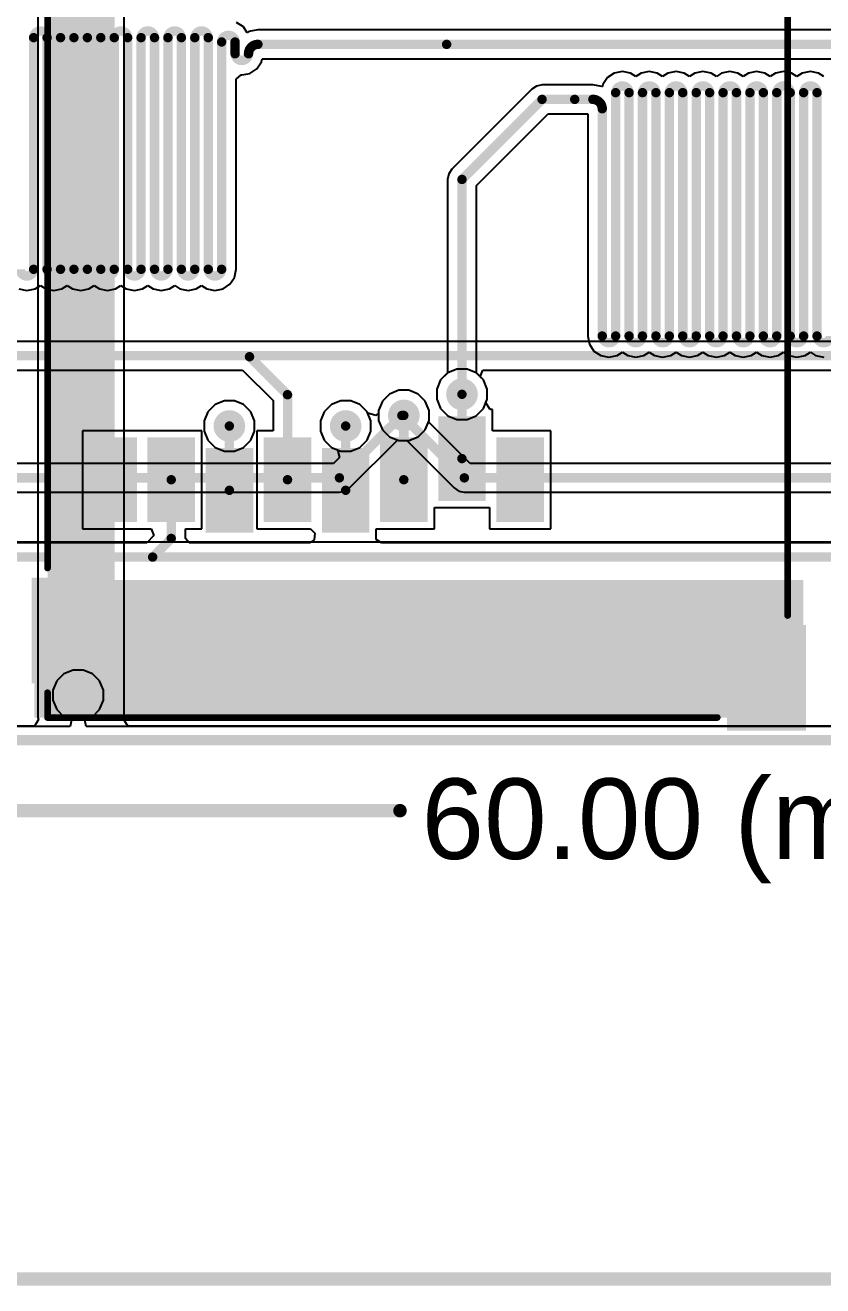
# Model space of a CAD drawing. Header units: inches. Extents: x -3 to 128, y -12 to 41.
# Drawn here: x 15.24 to 30.33, y -10.33 to 13.53 of the extents above; entities that cross this region are included whole.
import ezdxf

# ---------------------------------------------------------------- set-up
doc = ezdxf.new("R2010")
doc.units = ezdxf.units.IN
for name, color, linetype in [('Board Cutout', 216, 'Continuous'), ('Bottom Layer', 5, 'Continuous'), ('Dimension', 6, 'Continuous'), ('Layer 1', 16, 'Continuous'), ('Layer 2', 76, 'Continuous'), ('Top Layer', 1, 'Continuous'), ('Top Overlay', 2, 'Continuous'), ('Top Paste', 8, 'Continuous'), ('Top Solder', 216, 'Continuous'), ('Via Holes', 16, 'Continuous')]:
    doc.layers.add(name, color=color, linetype=linetype)
doc.styles.add('Arial', font='', dxfattribs={"height": 0.2})
doc.styles.get('Arial').set_extended_font_data('Arial')

msp = doc.modelspace()

# ---------------------------------------------------------------- hatches: boundary and pattern name
at = {"layer": 'Bottom Layer'}
h = msp.add_hatch(color=5, dxfattribs=at)
edge = h.paths.add_edge_path()
edge.add_arc((23.504, 6.546), 0.3, 0, 360)
h = msp.add_hatch(color=5, dxfattribs=at)
edge = h.paths.add_edge_path()
edge.add_arc((22.404, 6.146), 0.3, 0, 360)
h = msp.add_hatch(color=5, dxfattribs=at)
edge = h.paths.add_edge_path()
edge.add_arc((19.104, 5.946), 0.3, 0, 360)
h = msp.add_hatch(color=5, dxfattribs=at)
edge = h.paths.add_edge_path()
edge.add_arc((21.304, 5.946), 0.3, 0, 360)
h = msp.add_hatch(color=5, dxfattribs=at)
edge = h.paths.add_edge_path()
edge.add_arc((16.244, 0.85), 0.3, 0, 360)
at = {"layer": 'Layer 1'}
h = msp.add_hatch(color=16, dxfattribs=at)
edge = h.paths.add_edge_path()
edge.add_arc((23.504, 6.546), 0.3, 0, 360)
h = msp.add_hatch(color=16, dxfattribs=at)
edge = h.paths.add_edge_path()
edge.add_arc((22.404, 6.146), 0.3, 0, 360)
h = msp.add_hatch(color=16, dxfattribs=at)
edge = h.paths.add_edge_path()
edge.add_arc((19.104, 5.946), 0.3, 0, 360)
h = msp.add_hatch(color=16, dxfattribs=at)
edge = h.paths.add_edge_path()
edge.add_arc((21.304, 5.946), 0.3, 0, 360)
h = msp.add_hatch(color=16, dxfattribs=at)
edge = h.paths.add_edge_path()
edge.add_arc((16.244, 0.85), 0.3, 0, 360)
at = {"layer": 'Layer 2'}
msp.add_hatch(color=76, dxfattribs=at).paths.add_polyline_path([(15.664, 0.429), (16.934, 0.429), (16.934, 15.63), (15.664, 15.63)])
h = msp.add_hatch(color=76, dxfattribs=at)
edge = h.paths.add_edge_path()
edge.add_arc((23.504, 6.546), 0.3, 0, 360)
h = msp.add_hatch(color=76, dxfattribs=at)
edge = h.paths.add_edge_path()
edge.add_arc((22.404, 6.146), 0.3, 0, 360)
h = msp.add_hatch(color=76, dxfattribs=at)
edge = h.paths.add_edge_path()
edge.add_arc((19.104, 5.946), 0.3, 0, 360)
h = msp.add_hatch(color=76, dxfattribs=at)
edge = h.paths.add_edge_path()
edge.add_arc((21.304, 5.946), 0.3, 0, 360)
h = msp.add_hatch(color=76, dxfattribs=at)
edge = h.paths.add_edge_path()
edge.add_arc((16.244, 0.85), 0.3, 0, 360)
at = {"layer": 'Top Layer'}
h = msp.add_hatch(color=1, dxfattribs=at)
edge = h.paths.add_edge_path()
edge.add_arc((23.504, 6.546), 0.3, 0, 360)
h = msp.add_hatch(color=1, dxfattribs=at)
edge = h.paths.add_edge_path()
edge.add_arc((22.404, 6.146), 0.3, 0, 360)
h = msp.add_hatch(color=1, dxfattribs=at)
edge = h.paths.add_edge_path()
edge.add_arc((19.104, 5.946), 0.3, 0, 360)
h = msp.add_hatch(color=1, dxfattribs=at)
edge = h.paths.add_edge_path()
edge.add_arc((21.304, 5.946), 0.3, 0, 360)
for points in [[(23.104, 6.079), (23.904, 6.079), (23.904, 4.579), (23.104, 4.579)], [(16.504, 5.679), (17.304, 5.679), (17.304, 4.179), (16.504, 4.179)], [(17.604, 5.679), (18.404, 5.679), (18.404, 4.179), (17.604, 4.179)], [(19.804, 5.679), (20.604, 5.679), (20.604, 4.179), (19.804, 4.179)], [(22.004, 5.679), (22.804, 5.679), (22.804, 4.179), (22.004, 4.179)], [(24.204, 5.679), (25.004, 5.679), (25.004, 4.179), (24.204, 4.179)], [(18.704, 5.479), (19.504, 5.479), (19.504, 3.979), (18.704, 3.979)], [(20.904, 5.479), (21.704, 5.479), (21.704, 3.979), (20.904, 3.979)], [(15.414, 0.429), (29.964, 0.429), (29.964, 3.029), (15.414, 3.029)], [(15.414, 3.029), (16.814, 3.029), (16.814, 1.129), (15.414, 1.129)], [(28.564, 2.129), (29.964, 2.129), (29.964, 0.229), (28.564, 0.229)]]:
    msp.add_hatch(color=1, dxfattribs=at).paths.add_polyline_path(points)
h = msp.add_hatch(color=1, dxfattribs=at)
edge = h.paths.add_edge_path()
edge.add_arc((16.244, 0.85), 0.3, 0, 360)
at = {"layer": 'Top Paste'}
for points in [[(23.104, 6.079), (23.904, 6.079), (23.904, 4.579), (23.104, 4.579)], [(16.504, 5.679), (17.304, 5.679), (17.304, 4.179), (16.504, 4.179)], [(17.604, 5.679), (18.404, 5.679), (18.404, 4.179), (17.604, 4.179)], [(19.804, 5.679), (20.604, 5.679), (20.604, 4.179), (19.804, 4.179)], [(22.004, 5.679), (22.804, 5.679), (22.804, 4.179), (22.004, 4.179)], [(24.204, 5.679), (25.004, 5.679), (25.004, 4.179), (24.204, 4.179)], [(18.704, 5.479), (19.504, 5.479), (19.504, 3.979), (18.704, 3.979)], [(20.904, 5.479), (21.704, 5.479), (21.704, 3.979), (20.904, 3.979)], [(15.414, 3.029), (16.814, 3.029), (16.814, 1.129), (15.414, 1.129)], [(28.564, 2.129), (29.964, 2.129), (29.964, 0.229), (28.564, 0.229)]]:
    msp.add_hatch(color=8, dxfattribs=at).paths.add_polyline_path(points)
at = {"layer": 'Top Solder'}
for points in [[(23.054, 6.129), (23.954, 6.129), (23.954, 4.529), (23.054, 4.529)], [(16.454, 5.729), (17.354, 5.729), (17.354, 4.129), (16.454, 4.129)], [(17.554, 5.729), (18.454, 5.729), (18.454, 4.129), (17.554, 4.129)], [(19.754, 5.729), (20.654, 5.729), (20.654, 4.129), (19.754, 4.129)], [(21.954, 5.729), (22.854, 5.729), (22.854, 4.129), (21.954, 4.129)], [(24.154, 5.729), (25.054, 5.729), (25.054, 4.129), (24.154, 4.129)], [(18.654, 5.529), (19.554, 5.529), (19.554, 3.929), (18.654, 3.929)], [(20.854, 5.529), (21.754, 5.529), (21.754, 3.929), (20.854, 3.929)], [(15.364, 3.079), (16.864, 3.079), (16.864, 1.079), (15.364, 1.079)], [(28.514, 2.179), (30.014, 2.179), (30.014, 0.179), (28.514, 0.179)]]:
    msp.add_hatch(color=216, dxfattribs=at).paths.add_polyline_path(points)
at = {"layer": 'Via Holes'}
h = msp.add_hatch(color=7, dxfattribs=at)
edge = h.paths.add_edge_path()
edge.add_arc((23.504, 6.546), 0.15, 0, 360)
h = msp.add_hatch(color=7, dxfattribs=at)
edge = h.paths.add_edge_path()
edge.add_arc((22.404, 6.146), 0.15, 0, 360)
h = msp.add_hatch(color=7, dxfattribs=at)
edge = h.paths.add_edge_path()
edge.add_arc((19.104, 5.946), 0.15, 0, 360)
h = msp.add_hatch(color=7, dxfattribs=at)
edge = h.paths.add_edge_path()
edge.add_arc((21.304, 5.946), 0.15, 0, 360)
h = msp.add_hatch(color=7, dxfattribs=at)
edge = h.paths.add_edge_path()
edge.add_arc((16.244, 0.85), 0.15, 0, 360)

# ---------------------------------------------------------------- linework, layer by layer
at = {"layer": 'Board Cutout'}
msp.add_lwpolyline([(0, 0, 0.2, 0.2, 0), (60, 0, 0.2, 0.2, 0)], format="xyseb", dxfattribs=at)
at = {"layer": 'Bottom Layer'}
for p, q in [((23.233, 6.951), (23.099, 6.817)), ((23.409, 7.024), (23.233, 6.951)), ((23.599, 7.024), (23.409, 7.024)), ((23.774, 6.951), (23.599, 7.024)), ((23.909, 6.817), (23.774, 6.951)), ((23.099, 6.817), (23.026, 6.641)), ((23.982, 6.641), (23.909, 6.817)), ((22.133, 6.551), (21.999, 6.417)), ((22.309, 6.624), (22.133, 6.551)), ((22.499, 6.624), (22.309, 6.624)), ((22.674, 6.551), (22.499, 6.624)), ((22.809, 6.417), (22.674, 6.551)), ((23.026, 6.641), (23.026, 6.451)), ((23.026, 6.451), (23.099, 6.276)), ((23.909, 6.276), (23.982, 6.451)), ((23.982, 6.451), (23.982, 6.641)), ((18.699, 6.217), (18.626, 6.041)), ((18.833, 6.351), (18.699, 6.217)), ((19.009, 6.424), (18.833, 6.351)), ((19.199, 6.424), (19.009, 6.424)), ((19.374, 6.351), (19.199, 6.424)), ((19.509, 6.217), (19.374, 6.351)), ((19.582, 6.041), (19.509, 6.217)), ((21.999, 6.417), (21.926, 6.241)), ((21.926, 6.241), (21.926, 6.051)), ((22.882, 6.241), (22.809, 6.417)), ((22.882, 6.051), (22.882, 6.241)), ((23.099, 6.276), (23.233, 6.141)), ((23.774, 6.141), (23.909, 6.276)), ((18.626, 6.041), (18.626, 5.851)), ((19.582, 5.851), (19.582, 6.041)), ((21.926, 6.051), (21.999, 5.876)), ((22.809, 5.876), (22.882, 6.051)), ((23.233, 6.141), (23.409, 6.069)), ((23.409, 6.069), (23.599, 6.069)), ((23.599, 6.069), (23.774, 6.141)), ((18.626, 5.851), (18.699, 5.676)), ((19.509, 5.676), (19.582, 5.851)), ((21.999, 5.876), (22.133, 5.741)), ((22.133, 5.741), (22.309, 5.669)), ((22.499, 5.669), (22.674, 5.741)), ((22.674, 5.741), (22.809, 5.876)), ((18.699, 5.676), (18.833, 5.541)), ((18.833, 5.541), (19.009, 5.469)), ((19.199, 5.469), (19.374, 5.541)), ((19.374, 5.541), (19.509, 5.676)), ((22.309, 5.669), (22.499, 5.669)), ((19.009, 5.469), (19.199, 5.469)), ((60.858, 3.746), (0.259, 3.746))]:
    msp.add_line(p, q, dxfattribs=at)
at = {"layer": 'Dimension'}
for points in [[(0, -1.334, 0.254, 0.254, 0), (22.331, -1.334, 0.254, 0.254, 0)], [(0, -10.199, 0.254, 0.254, 0), (54.197, -10.199, 0.254, 0.254, 0)]]:
    msp.add_lwpolyline(points, format="xyseb", dxfattribs=at)
msp.add_lwpolyline([(22.268, -1.334, 0.127, 0.127, 1), (22.395, -1.334, 0.127, 0.127, 1)], format="xyseb", close=True, dxfattribs=at)
at = {"layer": 'Layer 1'}
for p, q in [((19.369, 13.498), (19.238, 13.585)), ((19.441, 13.39), (19.369, 13.498)), ((19.47, 13.41), (19.441, 13.39)), ((19.644, 13.445), (19.47, 13.41)), ((19.644, 13.441), (19.644, 13.445)), ((60.874, 13.441), (19.644, 13.441)), ((19.71, 12.838), (19.722, 12.897)), ((19.722, 12.897), (60.911, 12.897)), ((19.492, 12.62), (19.623, 12.707)), ((19.623, 12.707), (19.71, 12.838)), ((26.538, 12.656), (26.384, 12.626)), ((26.691, 12.626), (26.538, 12.656)), ((27.046, 12.656), (26.892, 12.626)), ((27.199, 12.626), (27.046, 12.656)), ((27.554, 12.656), (27.4, 12.626)), ((27.707, 12.626), (27.554, 12.656)), ((28.062, 12.656), (27.908, 12.626)), ((28.215, 12.626), (28.062, 12.656)), ((28.57, 12.656), (28.416, 12.626)), ((28.723, 12.626), (28.57, 12.656)), ((29.078, 12.656), (28.924, 12.626)), ((29.231, 12.626), (29.078, 12.656)), ((29.586, 12.656), (29.432, 12.626)), ((29.739, 12.626), (29.586, 12.656)), ((30.094, 12.656), (29.94, 12.626)), ((30.247, 12.626), (30.094, 12.656)), ((19.23, 12.512), (19.328, 12.592)), ((19.23, 8.912), (19.23, 12.512)), ((19.328, 12.592), (19.339, 12.59)), ((19.339, 12.59), (19.492, 12.62)), ((26.167, 12.408), (26.16, 12.372)), ((26.254, 12.539), (26.167, 12.408)), ((26.384, 12.626), (26.254, 12.539)), ((26.792, 12.559), (26.691, 12.626)), ((26.892, 12.626), (26.792, 12.559)), ((27.3, 12.559), (27.199, 12.626)), ((27.4, 12.626), (27.3, 12.559)), ((27.808, 12.559), (27.707, 12.626)), ((27.908, 12.626), (27.808, 12.559)), ((28.316, 12.559), (28.215, 12.626)), ((28.416, 12.626), (28.316, 12.559)), ((28.824, 12.559), (28.723, 12.626)), ((28.924, 12.626), (28.824, 12.559)), ((29.332, 12.559), (29.231, 12.626)), ((29.432, 12.626), (29.332, 12.559)), ((29.84, 12.559), (29.739, 12.626)), ((29.94, 12.626), (29.84, 12.559)), ((30.348, 12.559), (30.247, 12.626)), ((24.826, 12.32), (23.311, 10.805)), ((24.914, 12.379), (24.826, 12.32)), ((24.826, 12.32), (24.826, 12.32)), ((25.018, 12.4), (24.914, 12.379)), ((25.979, 12.4), (25.018, 12.4)), ((26.152, 12.369), (25.979, 12.403)), ((25.979, 12.403), (25.979, 12.4)), ((26.16, 12.372), (26.152, 12.369)), ((23.776, 10.501), (25.131, 11.856)), ((25.131, 11.856), (25.885, 11.856)), ((25.885, 11.856), (25.885, 7.649)), ((23.311, 10.805), (23.253, 10.717)), ((23.253, 10.717), (23.232, 10.613)), ((23.232, 10.613), (23.232, 6.95)), ((23.776, 6.95), (23.776, 10.501)), ((19.202, 8.759), (19.232, 8.912)), ((19.232, 8.912), (19.23, 8.912)), ((15.428, 8.541), (15.529, 8.608)), ((15.529, 8.608), (15.629, 8.541)), ((15.936, 8.541), (16.037, 8.608)), ((16.037, 8.608), (16.137, 8.541)), ((16.444, 8.541), (16.545, 8.608)), ((16.545, 8.608), (16.645, 8.541)), ((16.952, 8.541), (17.053, 8.608)), ((17.053, 8.608), (17.153, 8.541)), ((17.46, 8.541), (17.561, 8.608)), ((17.561, 8.608), (17.661, 8.541)), ((17.968, 8.541), (18.069, 8.608)), ((18.069, 8.608), (18.169, 8.541)), ((18.476, 8.541), (18.577, 8.608)), ((18.577, 8.608), (18.677, 8.541)), ((18.984, 8.541), (19.115, 8.628)), ((19.115, 8.628), (19.202, 8.759)), ((15.121, 8.541), (15.275, 8.511)), ((15.275, 8.511), (15.428, 8.541)), ((15.629, 8.541), (15.783, 8.511)), ((15.783, 8.511), (15.936, 8.541)), ((16.137, 8.541), (16.291, 8.511)), ((16.291, 8.511), (16.444, 8.541)), ((16.645, 8.541), (16.799, 8.511)), ((16.799, 8.511), (16.952, 8.541)), ((17.153, 8.541), (17.307, 8.511)), ((17.307, 8.511), (17.46, 8.541)), ((17.661, 8.541), (17.815, 8.511)), ((17.815, 8.511), (17.968, 8.541)), ((18.169, 8.541), (18.323, 8.511)), ((18.323, 8.511), (18.476, 8.541)), ((18.677, 8.541), (18.831, 8.511)), ((18.831, 8.511), (18.984, 8.541)), ((25.885, 7.649), (25.882, 7.649)), ((25.882, 7.649), (25.913, 7.496)), ((25.913, 7.496), (26, 7.365)), ((26, 7.365), (26.13, 7.278)), ((26.13, 7.278), (26.284, 7.248)), ((26.284, 7.248), (26.437, 7.278)), ((26.437, 7.278), (26.538, 7.345)), ((26.538, 7.345), (26.638, 7.278)), ((26.638, 7.278), (26.792, 7.248)), ((26.792, 7.248), (26.945, 7.278)), ((26.945, 7.278), (27.046, 7.345)), ((27.046, 7.345), (27.146, 7.278)), ((27.146, 7.278), (27.3, 7.248)), ((27.3, 7.248), (27.453, 7.278)), ((27.453, 7.278), (27.554, 7.345)), ((27.554, 7.345), (27.654, 7.278)), ((27.654, 7.278), (27.808, 7.248)), ((27.808, 7.248), (27.961, 7.278)), ((27.961, 7.278), (28.062, 7.345)), ((28.062, 7.345), (28.162, 7.278)), ((28.162, 7.278), (28.316, 7.248)), ((28.316, 7.248), (28.469, 7.278)), ((28.469, 7.278), (28.57, 7.345)), ((28.57, 7.345), (28.67, 7.278)), ((28.67, 7.278), (28.824, 7.248)), ((28.824, 7.248), (28.977, 7.278)), ((28.977, 7.278), (29.078, 7.345)), ((29.078, 7.345), (29.178, 7.278)), ((29.178, 7.278), (29.332, 7.248)), ((29.332, 7.248), (29.485, 7.278)), ((29.485, 7.278), (29.586, 7.345)), ((29.586, 7.345), (29.686, 7.278)), ((29.686, 7.278), (29.84, 7.248)), ((29.84, 7.248), (29.993, 7.278)), ((29.993, 7.278), (30.094, 7.345)), ((30.094, 7.345), (30.194, 7.278)), ((30.194, 7.278), (30.348, 7.248)), ((23.232, 6.95), (23.099, 6.817)), ((23.909, 6.817), (23.776, 6.95)), ((23.099, 6.817), (23.026, 6.641)), ((23.982, 6.641), (23.909, 6.817)), ((22.133, 6.551), (21.999, 6.417)), ((22.309, 6.624), (22.133, 6.551)), ((22.499, 6.624), (22.309, 6.624)), ((22.674, 6.551), (22.499, 6.624)), ((22.809, 6.417), (22.674, 6.551)), ((23.026, 6.641), (23.026, 6.451)), ((23.026, 6.451), (23.099, 6.276)), ((23.909, 6.276), (23.982, 6.451)), ((23.982, 6.451), (23.982, 6.641)), ((20.899, 6.217), (20.826, 6.041)), ((21.033, 6.351), (20.899, 6.217)), ((21.209, 6.424), (21.033, 6.351)), ((21.399, 6.424), (21.209, 6.424)), ((21.574, 6.351), (21.399, 6.424)), ((21.709, 6.217), (21.574, 6.351)), ((21.721, 6.188), (21.709, 6.217)), ((21.999, 6.417), (21.926, 6.241)), ((21.926, 6.241), (21.926, 6.187)), ((22.882, 6.241), (22.809, 6.417)), ((22.882, 6.051), (22.882, 6.241)), ((23.099, 6.276), (23.233, 6.141)), ((23.774, 6.141), (23.909, 6.276)), ((20.826, 6.041), (20.826, 5.851)), ((21.874, 6.147), (21.721, 6.188)), ((21.926, 6.187), (21.874, 6.147)), ((22.871, 6.026), (22.882, 6.051)), ((23.661, 5.237), (22.871, 6.026)), ((23.233, 6.141), (23.409, 6.069)), ((23.409, 6.069), (23.599, 6.069)), ((23.599, 6.069), (23.774, 6.141)), ((20.826, 5.851), (20.899, 5.676)), ((20.899, 5.676), (21.033, 5.541)), ((21.033, 5.541), (21.149, 5.493)), ((21.149, 5.493), (21.187, 5.351)), ((21.378, 4.773), (22.284, 5.679)), ((22.284, 5.679), (22.309, 5.669)), ((22.309, 5.669), (22.46, 5.669)), ((22.46, 5.669), (23.356, 4.773)), ((21.187, 5.351), (21.073, 5.237)), ((21.073, 5.237), (8.384, 5.237)), ((36.35, 5.237), (23.661, 5.237)), ((21.289, 4.714), (21.378, 4.773)), ((23.356, 4.773), (23.444, 4.714)), ((8.271, 4.693), (21.185, 4.693)), ((21.185, 4.693), (21.289, 4.714)), ((23.444, 4.714), (23.548, 4.693)), ((23.548, 4.693), (36.462, 4.693)), ((15.973, 1.255), (15.839, 1.121)), ((16.149, 1.328), (15.973, 1.255)), ((16.339, 1.328), (16.149, 1.328)), ((16.514, 1.255), (16.339, 1.328)), ((16.649, 1.121), (16.514, 1.255)), ((15.839, 1.121), (15.766, 0.945)), ((16.721, 0.945), (16.649, 1.121)), ((15.766, 0.945), (15.766, 0.755)), ((15.766, 0.755), (15.839, 0.579)), ((16.649, 0.579), (16.721, 0.755)), ((16.721, 0.755), (16.721, 0.945)), ((15.839, 0.579), (15.973, 0.445)), ((16.514, 0.445), (16.649, 0.579)), ((16.09, 0.259), (1.157, 0.259)), ((15.973, 0.445), (16.116, 0.386)), ((16.116, 0.386), (16.09, 0.259)), ((16.372, 0.386), (16.514, 0.445)), ((16.397, 0.259), (16.372, 0.386)), ((31.33, 0.259), (16.397, 0.259))]:
    msp.add_line(p, q, dxfattribs=at)
for points in [[(15.402, 13.296, 0.178, 0.178, -1), (15.656, 13.296, 0.178, 0.178, 0)], [(15.402, 8.912, 0.178, 0.178, 0), (15.402, 13.296, 0.178, 0.178, 0)], [(15.656, 8.912, 0.178, 0.178, 0), (15.656, 13.296, 0.178, 0.178, 0)], [(15.91, 13.296, 0.178, 0.178, -1), (16.164, 13.296, 0.178, 0.178, 0)], [(15.91, 8.912, 0.178, 0.178, 0), (15.91, 13.296, 0.178, 0.178, 0)], [(16.164, 8.912, 0.178, 0.178, 0), (16.164, 13.296, 0.178, 0.178, 0)], [(16.418, 13.296, 0.178, 0.178, -1), (16.672, 13.296, 0.178, 0.178, 0)], [(16.418, 8.912, 0.178, 0.178, 0), (16.418, 13.296, 0.178, 0.178, 0)], [(16.672, 8.912, 0.178, 0.178, 0), (16.672, 13.296, 0.178, 0.178, 0)], [(16.926, 13.296, 0.178, 0.178, -1), (17.18, 13.296, 0.178, 0.178, 0)], [(16.926, 8.912, 0.178, 0.178, 0), (16.926, 13.296, 0.178, 0.178, 0)], [(17.18, 8.912, 0.178, 0.178, 0), (17.18, 13.296, 0.178, 0.178, 0)], [(17.434, 13.296, 0.178, 0.178, -1), (17.688, 13.296, 0.178, 0.178, 0)], [(17.434, 8.912, 0.178, 0.178, 0), (17.434, 13.296, 0.178, 0.178, 0)], [(17.688, 8.912, 0.178, 0.178, 0), (17.688, 13.296, 0.178, 0.178, 0)], [(17.942, 13.296, 0.178, 0.178, -1), (18.196, 13.296, 0.178, 0.178, 0)], [(17.942, 8.912, 0.178, 0.178, 0), (17.942, 13.296, 0.178, 0.178, 0)], [(18.196, 8.912, 0.178, 0.178, 0), (18.196, 13.296, 0.178, 0.178, 0)], [(18.45, 13.296, 0.178, 0.178, -1), (18.704, 13.296, 0.178, 0.178, 0)], [(18.45, 8.912, 0.178, 0.178, 0), (18.45, 13.296, 0.178, 0.178, 0)], [(18.704, 8.912, 0.178, 0.178, 0), (18.704, 13.296, 0.178, 0.178, 0)], [(18.958, 13.214, 0.178, 0.178, -1), (19.212, 13.214, 0.178, 0.178, 0)], [(18.958, 8.912, 0.178, 0.178, 0), (18.958, 13.214, 0.178, 0.178, 0)], [(19.212, 12.991, 0.178, 0.178, 0), (19.212, 13.214, 0.178, 0.178, 0)], [(19.466, 12.991, 0.178, 0.178, -0.414214), (19.644, 13.169, 0.178, 0.178, 0)], [(19.644, 13.169, 0.178, 0.178, 0), (23.214, 13.169, 0.178, 0.178, 0)], [(23.214, 13.169, 0.178, 0.178, 0), (61.264, 13.169, 0.178, 0.178, 0)], [(19.466, 12.991, 0.178, 0.178, -1), (19.212, 12.991, 0.178, 0.178, 0)], [(19.466, 12.991, 0.178, 0.178, 0), (19.466, 12.991, 0.178, 0.178, 0)], [(26.411, 12.255, 0.178, 0.178, -1), (26.665, 12.255, 0.178, 0.178, 0)], [(26.919, 12.255, 0.178, 0.178, -1), (27.173, 12.255, 0.178, 0.178, 0)], [(27.427, 12.255, 0.178, 0.178, -1), (27.681, 12.255, 0.178, 0.178, 0)], [(27.935, 12.255, 0.178, 0.178, -1), (28.189, 12.255, 0.178, 0.178, 0)], [(28.443, 12.255, 0.178, 0.178, -1), (28.697, 12.255, 0.178, 0.178, 0)], [(28.951, 12.255, 0.178, 0.178, -1), (29.205, 12.255, 0.178, 0.178, 0)], [(29.459, 12.255, 0.178, 0.178, -1), (29.713, 12.255, 0.178, 0.178, 0)], [(29.967, 12.255, 0.178, 0.178, -1), (30.221, 12.255, 0.178, 0.178, 0)], [(23.504, 10.613, 0.178, 0.178, 0), (25.018, 12.128, 0.178, 0.178, 0)], [(25.018, 12.128, 0.178, 0.178, 0), (25.636, 12.128, 0.178, 0.178, 0)], [(25.636, 12.128, 0.178, 0.178, 0), (25.979, 12.128, 0.178, 0.178, 0)], [(25.979, 12.128, 0.178, 0.178, -0.414214), (26.157, 11.95, 0.178, 0.178, 0)], [(26.411, 7.649, 0.178, 0.178, 0), (26.411, 12.255, 0.178, 0.178, 0)], [(26.665, 7.649, 0.178, 0.178, 0), (26.665, 12.255, 0.178, 0.178, 0)], [(26.919, 7.649, 0.178, 0.178, 0), (26.919, 12.255, 0.178, 0.178, 0)], [(27.173, 7.649, 0.178, 0.178, 0), (27.173, 12.255, 0.178, 0.178, 0)], [(27.427, 7.649, 0.178, 0.178, 0), (27.427, 12.255, 0.178, 0.178, 0)], [(27.681, 7.649, 0.178, 0.178, 0), (27.681, 12.255, 0.178, 0.178, 0)], [(27.935, 7.649, 0.178, 0.178, 0), (27.935, 12.255, 0.178, 0.178, 0)], [(28.189, 7.649, 0.178, 0.178, 0), (28.189, 12.255, 0.178, 0.178, 0)], [(28.443, 7.649, 0.178, 0.178, 0), (28.443, 12.255, 0.178, 0.178, 0)], [(28.697, 7.649, 0.178, 0.178, 0), (28.697, 12.255, 0.178, 0.178, 0)], [(28.951, 7.649, 0.178, 0.178, 0), (28.951, 12.255, 0.178, 0.178, 0)], [(29.205, 7.649, 0.178, 0.178, 0), (29.205, 12.255, 0.178, 0.178, 0)], [(29.459, 7.649, 0.178, 0.178, 0), (29.459, 12.255, 0.178, 0.178, 0)], [(29.713, 7.649, 0.178, 0.178, 0), (29.713, 12.255, 0.178, 0.178, 0)], [(29.967, 7.649, 0.178, 0.178, 0), (29.967, 12.255, 0.178, 0.178, 0)], [(30.221, 7.649, 0.178, 0.178, 0), (30.221, 12.255, 0.178, 0.178, 0)], [(26.157, 7.649, 0.178, 0.178, 0), (26.157, 11.95, 0.178, 0.178, 0)], [(23.504, 6.546, 0.178, 0.178, 0), (23.504, 10.613, 0.178, 0.178, 0)], [(15.402, 8.912, 0.178, 0.178, -1), (15.148, 8.912, 0.178, 0.178, 0)], [(15.91, 8.912, 0.178, 0.178, -1), (15.656, 8.912, 0.178, 0.178, 0)], [(16.418, 8.912, 0.178, 0.178, -1), (16.164, 8.912, 0.178, 0.178, 0)], [(16.926, 8.912, 0.178, 0.178, -1), (16.672, 8.912, 0.178, 0.178, 0)], [(17.434, 8.912, 0.178, 0.178, -1), (17.18, 8.912, 0.178, 0.178, 0)], [(17.942, 8.912, 0.178, 0.178, -1), (17.688, 8.912, 0.178, 0.178, 0)], [(18.45, 8.912, 0.178, 0.178, -1), (18.196, 8.912, 0.178, 0.178, 0)], [(18.958, 8.912, 0.178, 0.178, -1), (18.704, 8.912, 0.178, 0.178, 0)], [(26.411, 7.649, 0.178, 0.178, -1), (26.157, 7.649, 0.178, 0.178, 0)], [(26.919, 7.649, 0.178, 0.178, -1), (26.665, 7.649, 0.178, 0.178, 0)], [(27.427, 7.649, 0.178, 0.178, -1), (27.173, 7.649, 0.178, 0.178, 0)], [(27.935, 7.649, 0.178, 0.178, -1), (27.681, 7.649, 0.178, 0.178, 0)], [(28.443, 7.649, 0.178, 0.178, -1), (28.189, 7.649, 0.178, 0.178, 0)], [(28.951, 7.649, 0.178, 0.178, -1), (28.697, 7.649, 0.178, 0.178, 0)], [(29.459, 7.649, 0.178, 0.178, -1), (29.205, 7.649, 0.178, 0.178, 0)], [(29.967, 7.649, 0.178, 0.178, -1), (29.713, 7.649, 0.178, 0.178, 0)], [(30.475, 7.649, 0.178, 0.178, -1), (30.221, 7.649, 0.178, 0.178, 0)], [(21.185, 4.965, 0.178, 0.178, 0), (22.367, 6.146, 0.178, 0.178, 0)], [(22.367, 6.146, 0.178, 0.178, 0), (23.548, 4.965, 0.178, 0.178, 0)], [(8.271, 4.965, 0.178, 0.178, 0), (21.185, 4.965, 0.178, 0.178, 0)], [(23.548, 4.965, 0.178, 0.178, 0), (36.462, 4.965, 0.178, 0.178, 0)]]:
    msp.add_lwpolyline(points, format="xyseb", dxfattribs=at)
for points in [[(15.357, 13.296, 0.0889, 0.0889, 1), (15.446, 13.296, 0.0889, 0.0889, 1)], [(15.357, 13.296, 0.0889, 0.0889, 1), (15.446, 13.296, 0.0889, 0.0889, 1)], [(15.611, 13.296, 0.0889, 0.0889, 1), (15.7, 13.296, 0.0889, 0.0889, 1)], [(15.611, 13.296, 0.0889, 0.0889, 1), (15.7, 13.296, 0.0889, 0.0889, 1)], [(15.865, 13.296, 0.0889, 0.0889, 1), (15.954, 13.296, 0.0889, 0.0889, 1)], [(15.865, 13.296, 0.0889, 0.0889, 1), (15.954, 13.296, 0.0889, 0.0889, 1)], [(16.119, 13.296, 0.0889, 0.0889, 1), (16.208, 13.296, 0.0889, 0.0889, 1)], [(16.119, 13.296, 0.0889, 0.0889, 1), (16.208, 13.296, 0.0889, 0.0889, 1)], [(16.373, 13.296, 0.0889, 0.0889, 1), (16.462, 13.296, 0.0889, 0.0889, 1)], [(16.373, 13.296, 0.0889, 0.0889, 1), (16.462, 13.296, 0.0889, 0.0889, 1)], [(16.627, 13.296, 0.0889, 0.0889, 1), (16.716, 13.296, 0.0889, 0.0889, 1)], [(16.627, 13.296, 0.0889, 0.0889, 1), (16.716, 13.296, 0.0889, 0.0889, 1)], [(16.881, 13.296, 0.0889, 0.0889, 1), (16.97, 13.296, 0.0889, 0.0889, 1)], [(16.881, 13.296, 0.0889, 0.0889, 1), (16.97, 13.296, 0.0889, 0.0889, 1)], [(17.135, 13.296, 0.0889, 0.0889, 1), (17.224, 13.296, 0.0889, 0.0889, 1)], [(17.135, 13.296, 0.0889, 0.0889, 1), (17.224, 13.296, 0.0889, 0.0889, 1)], [(17.389, 13.296, 0.0889, 0.0889, 1), (17.478, 13.296, 0.0889, 0.0889, 1)], [(17.389, 13.296, 0.0889, 0.0889, 1), (17.478, 13.296, 0.0889, 0.0889, 1)], [(17.643, 13.296, 0.0889, 0.0889, 1), (17.732, 13.296, 0.0889, 0.0889, 1)], [(17.643, 13.296, 0.0889, 0.0889, 1), (17.732, 13.296, 0.0889, 0.0889, 1)], [(17.897, 13.296, 0.0889, 0.0889, 1), (17.986, 13.296, 0.0889, 0.0889, 1)], [(17.897, 13.296, 0.0889, 0.0889, 1), (17.986, 13.296, 0.0889, 0.0889, 1)], [(18.151, 13.296, 0.0889, 0.0889, 1), (18.24, 13.296, 0.0889, 0.0889, 1)], [(18.151, 13.296, 0.0889, 0.0889, 1), (18.24, 13.296, 0.0889, 0.0889, 1)], [(18.405, 13.296, 0.0889, 0.0889, 1), (18.494, 13.296, 0.0889, 0.0889, 1)], [(18.405, 13.296, 0.0889, 0.0889, 1), (18.494, 13.296, 0.0889, 0.0889, 1)], [(18.659, 13.296, 0.0889, 0.0889, 1), (18.748, 13.296, 0.0889, 0.0889, 1)], [(18.659, 13.296, 0.0889, 0.0889, 1), (18.748, 13.296, 0.0889, 0.0889, 1)], [(18.913, 13.214, 0.0889, 0.0889, 1), (19.002, 13.214, 0.0889, 0.0889, 1)], [(18.913, 13.214, 0.0889, 0.0889, 1), (19.002, 13.214, 0.0889, 0.0889, 1)], [(19.167, 13.214, 0.0889, 0.0889, 1), (19.256, 13.214, 0.0889, 0.0889, 1)], [(19.167, 13.214, 0.0889, 0.0889, 1), (19.256, 13.214, 0.0889, 0.0889, 1)], [(19.599, 13.169, 0.0889, 0.0889, 1), (19.688, 13.169, 0.0889, 0.0889, 1)], [(19.599, 13.169, 0.0889, 0.0889, 1), (19.688, 13.169, 0.0889, 0.0889, 1)], [(23.169, 13.169, 0.0889, 0.0889, 1), (23.258, 13.169, 0.0889, 0.0889, 1)], [(23.169, 13.169, 0.0889, 0.0889, 1), (23.258, 13.169, 0.0889, 0.0889, 1)], [(19.167, 12.991, 0.0889, 0.0889, 1), (19.256, 12.991, 0.0889, 0.0889, 1)], [(19.167, 12.991, 0.0889, 0.0889, 1), (19.256, 12.991, 0.0889, 0.0889, 1)], [(19.421, 12.991, 0.0889, 0.0889, 1), (19.51, 12.991, 0.0889, 0.0889, 1)], [(19.421, 12.991, 0.0889, 0.0889, 1), (19.51, 12.991, 0.0889, 0.0889, 1)], [(19.421, 12.991, 0.0889, 0.0889, 1), (19.51, 12.991, 0.0889, 0.0889, 1)], [(19.421, 12.991, 0.0889, 0.0889, 1), (19.51, 12.991, 0.0889, 0.0889, 1)], [(24.974, 12.128, 0.0889, 0.0889, 1), (25.063, 12.128, 0.0889, 0.0889, 1)], [(24.974, 12.128, 0.0889, 0.0889, 1), (25.063, 12.128, 0.0889, 0.0889, 1)], [(25.592, 12.128, 0.0889, 0.0889, 1), (25.681, 12.128, 0.0889, 0.0889, 1)], [(25.592, 12.128, 0.0889, 0.0889, 1), (25.681, 12.128, 0.0889, 0.0889, 1)], [(25.935, 12.128, 0.0889, 0.0889, 1), (26.023, 12.128, 0.0889, 0.0889, 1)], [(25.935, 12.128, 0.0889, 0.0889, 1), (26.023, 12.128, 0.0889, 0.0889, 1)], [(26.366, 12.255, 0.0889, 0.0889, 1), (26.455, 12.255, 0.0889, 0.0889, 1)], [(26.366, 12.255, 0.0889, 0.0889, 1), (26.455, 12.255, 0.0889, 0.0889, 1)], [(26.62, 12.255, 0.0889, 0.0889, 1), (26.709, 12.255, 0.0889, 0.0889, 1)], [(26.62, 12.255, 0.0889, 0.0889, 1), (26.709, 12.255, 0.0889, 0.0889, 1)], [(26.874, 12.255, 0.0889, 0.0889, 1), (26.963, 12.255, 0.0889, 0.0889, 1)], [(26.874, 12.255, 0.0889, 0.0889, 1), (26.963, 12.255, 0.0889, 0.0889, 1)], [(27.128, 12.255, 0.0889, 0.0889, 1), (27.217, 12.255, 0.0889, 0.0889, 1)], [(27.128, 12.255, 0.0889, 0.0889, 1), (27.217, 12.255, 0.0889, 0.0889, 1)], [(27.382, 12.255, 0.0889, 0.0889, 1), (27.471, 12.255, 0.0889, 0.0889, 1)], [(27.382, 12.255, 0.0889, 0.0889, 1), (27.471, 12.255, 0.0889, 0.0889, 1)], [(27.636, 12.255, 0.0889, 0.0889, 1), (27.725, 12.255, 0.0889, 0.0889, 1)], [(27.636, 12.255, 0.0889, 0.0889, 1), (27.725, 12.255, 0.0889, 0.0889, 1)], [(27.89, 12.255, 0.0889, 0.0889, 1), (27.979, 12.255, 0.0889, 0.0889, 1)], [(27.89, 12.255, 0.0889, 0.0889, 1), (27.979, 12.255, 0.0889, 0.0889, 1)], [(28.144, 12.255, 0.0889, 0.0889, 1), (28.233, 12.255, 0.0889, 0.0889, 1)], [(28.144, 12.255, 0.0889, 0.0889, 1), (28.233, 12.255, 0.0889, 0.0889, 1)], [(28.398, 12.255, 0.0889, 0.0889, 1), (28.487, 12.255, 0.0889, 0.0889, 1)], [(28.398, 12.255, 0.0889, 0.0889, 1), (28.487, 12.255, 0.0889, 0.0889, 1)], [(28.652, 12.255, 0.0889, 0.0889, 1), (28.741, 12.255, 0.0889, 0.0889, 1)], [(28.652, 12.255, 0.0889, 0.0889, 1), (28.741, 12.255, 0.0889, 0.0889, 1)], [(28.906, 12.255, 0.0889, 0.0889, 1), (28.995, 12.255, 0.0889, 0.0889, 1)], [(28.906, 12.255, 0.0889, 0.0889, 1), (28.995, 12.255, 0.0889, 0.0889, 1)], [(29.16, 12.255, 0.0889, 0.0889, 1), (29.249, 12.255, 0.0889, 0.0889, 1)], [(29.16, 12.255, 0.0889, 0.0889, 1), (29.249, 12.255, 0.0889, 0.0889, 1)], [(29.414, 12.255, 0.0889, 0.0889, 1), (29.503, 12.255, 0.0889, 0.0889, 1)], [(29.414, 12.255, 0.0889, 0.0889, 1), (29.503, 12.255, 0.0889, 0.0889, 1)], [(29.668, 12.255, 0.0889, 0.0889, 1), (29.757, 12.255, 0.0889, 0.0889, 1)], [(29.668, 12.255, 0.0889, 0.0889, 1), (29.757, 12.255, 0.0889, 0.0889, 1)], [(29.922, 12.255, 0.0889, 0.0889, 1), (30.011, 12.255, 0.0889, 0.0889, 1)], [(29.922, 12.255, 0.0889, 0.0889, 1), (30.011, 12.255, 0.0889, 0.0889, 1)], [(30.176, 12.255, 0.0889, 0.0889, 1), (30.265, 12.255, 0.0889, 0.0889, 1)], [(30.176, 12.255, 0.0889, 0.0889, 1), (30.265, 12.255, 0.0889, 0.0889, 1)], [(26.112, 11.95, 0.0889, 0.0889, 1), (26.201, 11.95, 0.0889, 0.0889, 1)], [(26.112, 11.95, 0.0889, 0.0889, 1), (26.201, 11.95, 0.0889, 0.0889, 1)], [(23.459, 10.613, 0.0889, 0.0889, 1), (23.548, 10.613, 0.0889, 0.0889, 1)], [(23.459, 10.613, 0.0889, 0.0889, 1), (23.548, 10.613, 0.0889, 0.0889, 1)], [(15.357, 8.912, 0.0889, 0.0889, 1), (15.446, 8.912, 0.0889, 0.0889, 1)], [(15.357, 8.912, 0.0889, 0.0889, 1), (15.446, 8.912, 0.0889, 0.0889, 1)], [(15.611, 8.912, 0.0889, 0.0889, 1), (15.7, 8.912, 0.0889, 0.0889, 1)], [(15.611, 8.912, 0.0889, 0.0889, 1), (15.7, 8.912, 0.0889, 0.0889, 1)], [(15.865, 8.912, 0.0889, 0.0889, 1), (15.954, 8.912, 0.0889, 0.0889, 1)], [(15.865, 8.912, 0.0889, 0.0889, 1), (15.954, 8.912, 0.0889, 0.0889, 1)], [(16.119, 8.912, 0.0889, 0.0889, 1), (16.208, 8.912, 0.0889, 0.0889, 1)], [(16.119, 8.912, 0.0889, 0.0889, 1), (16.208, 8.912, 0.0889, 0.0889, 1)], [(16.373, 8.912, 0.0889, 0.0889, 1), (16.462, 8.912, 0.0889, 0.0889, 1)], [(16.373, 8.912, 0.0889, 0.0889, 1), (16.462, 8.912, 0.0889, 0.0889, 1)], [(16.627, 8.912, 0.0889, 0.0889, 1), (16.716, 8.912, 0.0889, 0.0889, 1)], [(16.627, 8.912, 0.0889, 0.0889, 1), (16.716, 8.912, 0.0889, 0.0889, 1)], [(16.881, 8.912, 0.0889, 0.0889, 1), (16.97, 8.912, 0.0889, 0.0889, 1)], [(16.881, 8.912, 0.0889, 0.0889, 1), (16.97, 8.912, 0.0889, 0.0889, 1)], [(17.135, 8.912, 0.0889, 0.0889, 1), (17.224, 8.912, 0.0889, 0.0889, 1)], [(17.135, 8.912, 0.0889, 0.0889, 1), (17.224, 8.912, 0.0889, 0.0889, 1)], [(17.389, 8.912, 0.0889, 0.0889, 1), (17.478, 8.912, 0.0889, 0.0889, 1)], [(17.389, 8.912, 0.0889, 0.0889, 1), (17.478, 8.912, 0.0889, 0.0889, 1)], [(17.643, 8.912, 0.0889, 0.0889, 1), (17.732, 8.912, 0.0889, 0.0889, 1)], [(17.643, 8.912, 0.0889, 0.0889, 1), (17.732, 8.912, 0.0889, 0.0889, 1)], [(17.897, 8.912, 0.0889, 0.0889, 1), (17.986, 8.912, 0.0889, 0.0889, 1)], [(17.897, 8.912, 0.0889, 0.0889, 1), (17.986, 8.912, 0.0889, 0.0889, 1)], [(18.151, 8.912, 0.0889, 0.0889, 1), (18.24, 8.912, 0.0889, 0.0889, 1)], [(18.151, 8.912, 0.0889, 0.0889, 1), (18.24, 8.912, 0.0889, 0.0889, 1)], [(18.405, 8.912, 0.0889, 0.0889, 1), (18.494, 8.912, 0.0889, 0.0889, 1)], [(18.405, 8.912, 0.0889, 0.0889, 1), (18.494, 8.912, 0.0889, 0.0889, 1)], [(18.659, 8.912, 0.0889, 0.0889, 1), (18.748, 8.912, 0.0889, 0.0889, 1)], [(18.659, 8.912, 0.0889, 0.0889, 1), (18.748, 8.912, 0.0889, 0.0889, 1)], [(18.913, 8.912, 0.0889, 0.0889, 1), (19.002, 8.912, 0.0889, 0.0889, 1)], [(18.913, 8.912, 0.0889, 0.0889, 1), (19.002, 8.912, 0.0889, 0.0889, 1)], [(26.112, 7.649, 0.0889, 0.0889, 1), (26.201, 7.649, 0.0889, 0.0889, 1)], [(26.112, 7.649, 0.0889, 0.0889, 1), (26.201, 7.649, 0.0889, 0.0889, 1)], [(26.366, 7.649, 0.0889, 0.0889, 1), (26.455, 7.649, 0.0889, 0.0889, 1)], [(26.366, 7.649, 0.0889, 0.0889, 1), (26.455, 7.649, 0.0889, 0.0889, 1)], [(26.62, 7.649, 0.0889, 0.0889, 1), (26.709, 7.649, 0.0889, 0.0889, 1)], [(26.62, 7.649, 0.0889, 0.0889, 1), (26.709, 7.649, 0.0889, 0.0889, 1)], [(26.874, 7.649, 0.0889, 0.0889, 1), (26.963, 7.649, 0.0889, 0.0889, 1)], [(26.874, 7.649, 0.0889, 0.0889, 1), (26.963, 7.649, 0.0889, 0.0889, 1)], [(27.128, 7.649, 0.0889, 0.0889, 1), (27.217, 7.649, 0.0889, 0.0889, 1)], [(27.128, 7.649, 0.0889, 0.0889, 1), (27.217, 7.649, 0.0889, 0.0889, 1)], [(27.382, 7.649, 0.0889, 0.0889, 1), (27.471, 7.649, 0.0889, 0.0889, 1)], [(27.382, 7.649, 0.0889, 0.0889, 1), (27.471, 7.649, 0.0889, 0.0889, 1)], [(27.636, 7.649, 0.0889, 0.0889, 1), (27.725, 7.649, 0.0889, 0.0889, 1)], [(27.636, 7.649, 0.0889, 0.0889, 1), (27.725, 7.649, 0.0889, 0.0889, 1)], [(27.89, 7.649, 0.0889, 0.0889, 1), (27.979, 7.649, 0.0889, 0.0889, 1)], [(27.89, 7.649, 0.0889, 0.0889, 1), (27.979, 7.649, 0.0889, 0.0889, 1)], [(28.144, 7.649, 0.0889, 0.0889, 1), (28.233, 7.649, 0.0889, 0.0889, 1)], [(28.144, 7.649, 0.0889, 0.0889, 1), (28.233, 7.649, 0.0889, 0.0889, 1)], [(28.398, 7.649, 0.0889, 0.0889, 1), (28.487, 7.649, 0.0889, 0.0889, 1)], [(28.398, 7.649, 0.0889, 0.0889, 1), (28.487, 7.649, 0.0889, 0.0889, 1)], [(28.652, 7.649, 0.0889, 0.0889, 1), (28.741, 7.649, 0.0889, 0.0889, 1)], [(28.652, 7.649, 0.0889, 0.0889, 1), (28.741, 7.649, 0.0889, 0.0889, 1)], [(28.906, 7.649, 0.0889, 0.0889, 1), (28.995, 7.649, 0.0889, 0.0889, 1)], [(28.906, 7.649, 0.0889, 0.0889, 1), (28.995, 7.649, 0.0889, 0.0889, 1)], [(29.16, 7.649, 0.0889, 0.0889, 1), (29.249, 7.649, 0.0889, 0.0889, 1)], [(29.16, 7.649, 0.0889, 0.0889, 1), (29.249, 7.649, 0.0889, 0.0889, 1)], [(29.414, 7.649, 0.0889, 0.0889, 1), (29.503, 7.649, 0.0889, 0.0889, 1)], [(29.414, 7.649, 0.0889, 0.0889, 1), (29.503, 7.649, 0.0889, 0.0889, 1)], [(29.668, 7.649, 0.0889, 0.0889, 1), (29.757, 7.649, 0.0889, 0.0889, 1)], [(29.668, 7.649, 0.0889, 0.0889, 1), (29.757, 7.649, 0.0889, 0.0889, 1)], [(29.922, 7.649, 0.0889, 0.0889, 1), (30.011, 7.649, 0.0889, 0.0889, 1)], [(29.922, 7.649, 0.0889, 0.0889, 1), (30.011, 7.649, 0.0889, 0.0889, 1)], [(30.176, 7.649, 0.0889, 0.0889, 1), (30.265, 7.649, 0.0889, 0.0889, 1)], [(30.176, 7.649, 0.0889, 0.0889, 1), (30.265, 7.649, 0.0889, 0.0889, 1)], [(23.459, 6.546, 0.0889, 0.0889, 1), (23.548, 6.546, 0.0889, 0.0889, 1)], [(22.322, 6.146, 0.0889, 0.0889, 1), (22.411, 6.146, 0.0889, 0.0889, 1)], [(22.322, 6.146, 0.0889, 0.0889, 1), (22.411, 6.146, 0.0889, 0.0889, 1)], [(21.141, 4.965, 0.0889, 0.0889, 1), (21.23, 4.965, 0.0889, 0.0889, 1)], [(21.141, 4.965, 0.0889, 0.0889, 1), (21.23, 4.965, 0.0889, 0.0889, 1)], [(23.504, 4.965, 0.0889, 0.0889, 1), (23.593, 4.965, 0.0889, 0.0889, 1)], [(23.504, 4.965, 0.0889, 0.0889, 1), (23.593, 4.965, 0.0889, 0.0889, 1)]]:
    msp.add_lwpolyline(points, format="xyseb", close=True, dxfattribs=at)
at = {"layer": 'Layer 2'}
for p, q in [((15.483, 14.316), (15.483, 0.429)), ((17.115, 0.429), (17.115, 14.135)), ((23.233, 6.951), (23.099, 6.817)), ((23.409, 7.024), (23.233, 6.951)), ((23.599, 7.024), (23.409, 7.024)), ((23.774, 6.951), (23.599, 7.024)), ((23.909, 6.817), (23.774, 6.951)), ((23.099, 6.817), (23.026, 6.641)), ((23.982, 6.641), (23.909, 6.817)), ((22.133, 6.551), (21.999, 6.417)), ((22.309, 6.624), (22.133, 6.551)), ((22.499, 6.624), (22.309, 6.624)), ((22.674, 6.551), (22.499, 6.624)), ((22.809, 6.417), (22.674, 6.551)), ((23.026, 6.641), (23.026, 6.451)), ((23.026, 6.451), (23.099, 6.276)), ((23.909, 6.276), (23.982, 6.451)), ((23.982, 6.451), (23.982, 6.641)), ((18.699, 6.217), (18.626, 6.041)), ((18.833, 6.351), (18.699, 6.217)), ((19.009, 6.424), (18.833, 6.351)), ((19.199, 6.424), (19.009, 6.424)), ((19.374, 6.351), (19.199, 6.424)), ((19.509, 6.217), (19.374, 6.351)), ((19.582, 6.041), (19.509, 6.217)), ((20.899, 6.217), (20.826, 6.041)), ((21.033, 6.351), (20.899, 6.217)), ((21.209, 6.424), (21.033, 6.351)), ((21.399, 6.424), (21.209, 6.424)), ((21.574, 6.351), (21.399, 6.424)), ((21.709, 6.217), (21.574, 6.351)), ((21.782, 6.041), (21.709, 6.217)), ((21.999, 6.417), (21.926, 6.241)), ((21.926, 6.241), (21.926, 6.051)), ((22.882, 6.241), (22.809, 6.417)), ((22.882, 6.051), (22.882, 6.241)), ((23.099, 6.276), (23.233, 6.141)), ((23.774, 6.141), (23.909, 6.276)), ((18.626, 6.041), (18.626, 5.851)), ((19.582, 5.851), (19.582, 6.041)), ((20.826, 6.041), (20.826, 5.851)), ((21.782, 5.851), (21.782, 6.041)), ((21.926, 6.051), (21.999, 5.876)), ((22.809, 5.876), (22.882, 6.051)), ((23.233, 6.141), (23.409, 6.069)), ((23.409, 6.069), (23.599, 6.069)), ((23.599, 6.069), (23.774, 6.141)), ((18.626, 5.851), (18.699, 5.676)), ((19.509, 5.676), (19.582, 5.851)), ((20.826, 5.851), (20.899, 5.676)), ((21.709, 5.676), (21.782, 5.851)), ((21.999, 5.876), (22.133, 5.741)), ((22.133, 5.741), (22.309, 5.669)), ((22.499, 5.669), (22.674, 5.741)), ((22.674, 5.741), (22.809, 5.876)), ((18.699, 5.676), (18.833, 5.541)), ((18.833, 5.541), (19.009, 5.469)), ((19.199, 5.469), (19.374, 5.541)), ((19.374, 5.541), (19.509, 5.676)), ((20.899, 5.676), (21.033, 5.541)), ((21.033, 5.541), (21.209, 5.469)), ((21.399, 5.469), (21.574, 5.541)), ((21.574, 5.541), (21.709, 5.676)), ((22.309, 5.669), (22.499, 5.669)), ((19.009, 5.469), (19.199, 5.469)), ((21.209, 5.469), (21.399, 5.469)), ((15.406, 0.266), (1.951, 0.266)), ((15.435, 0.296), (15.406, 0.266)), ((15.49, 0.393), (15.435, 0.296)), ((15.483, 0.429), (15.49, 0.393)), ((17.108, 0.393), (17.115, 0.429)), ((17.163, 0.296), (17.108, 0.393)), ((17.191, 0.266), (17.163, 0.296)), ((30.646, 0.266), (17.191, 0.266))]:
    msp.add_line(p, q, dxfattribs=at)
at = {"layer": 'Top Layer'}
for p, q in [((60.226, 7.548), (5.874, 7.548)), ((8.661, 7.004), (19.353, 7.004)), ((19.353, 7.004), (19.932, 6.426)), ((23.848, 6.877), (23.901, 7.004)), ((23.901, 7.004), (35.397, 7.004)), ((23.909, 6.817), (23.848, 6.877)), ((23.982, 6.641), (23.909, 6.817)), ((23.954, 6.384), (23.982, 6.451)), ((23.982, 6.451), (23.982, 6.641)), ((19.932, 6.426), (19.932, 5.857)), ((24.039, 6.257), (23.954, 6.384)), ((24.082, 6.257), (24.039, 6.257)), ((24.082, 5.857), (24.082, 6.257)), ((18.582, 5.857), (16.326, 5.857)), ((16.326, 5.857), (16.326, 4.001)), ((18.582, 4.001), (18.582, 5.857)), ((19.932, 5.857), (19.626, 5.857)), ((19.626, 5.857), (19.626, 4.001)), ((25.182, 5.857), (24.082, 5.857)), ((25.182, 4.001), (25.182, 5.857)), ((22.982, 4.001), (22.982, 4.401)), ((22.982, 4.401), (24.026, 4.401)), ((24.026, 4.401), (24.026, 4.001)), ((16.326, 4.001), (17.623, 4.001)), ((17.676, 3.874), (17.54, 3.738)), ((17.623, 4.001), (17.676, 3.874)), ((18.276, 3.818), (18.276, 4.001)), ((18.276, 4.001), (18.582, 4.001)), ((18.341, 3.738), (18.276, 3.818)), ((18.276, 3.818), (18.276, 3.818)), ((19.626, 4.001), (20.636, 4.001)), ((20.636, 4.001), (20.718, 3.919)), ((20.718, 3.919), (20.71, 3.791)), ((21.882, 3.865), (21.882, 4.001)), ((21.882, 4.001), (22.982, 4.001)), ((21.882, 3.801), (21.882, 3.865)), ((24.026, 4.001), (25.182, 4.001)), ((17.54, 3.738), (6.742, 3.738)), ((20.625, 3.738), (18.341, 3.738)), ((20.71, 3.791), (20.625, 3.738)), ((21.982, 3.738), (21.882, 3.801)), ((32.703, 3.738), (21.982, 3.738))]:
    msp.add_line(p, q, dxfattribs=at)
for points in [[(5.874, 7.276, 0.178, 0.178, 0), (36.219, 7.276, 0.178, 0.178, 0)], [(19.485, 7.257, 0.178, 0.178, 0), (20.204, 6.538, 0.178, 0.178, 0)], [(20.204, 4.929, 0.178, 0.178, 0), (20.204, 6.538, 0.178, 0.178, 0)], [(23.504, 5.329, 0.178, 0.178, 0), (23.504, 6.546, 0.178, 0.178, 0)], [(22.404, 4.929, 0.178, 0.178, 0), (22.404, 6.146, 0.178, 0.178, 0)], [(19.104, 4.729, 0.178, 0.178, 0), (19.104, 5.946, 0.178, 0.178, 0)], [(21.304, 4.729, 0.178, 0.178, 0), (21.304, 5.946, 0.178, 0.178, 0)], [(18.004, 3.818, 0.178, 0.178, 0), (18.004, 4.929, 0.178, 0.178, 0)], [(17.652, 3.466, 0.178, 0.178, 0), (18.004, 3.818, 0.178, 0.178, 0)], [(3.047, 3.466, 0.178, 0.178, 0), (17.652, 3.466, 0.178, 0.178, 0)], [(17.652, 3.466, 0.178, 0.178, 0), (32.816, 3.466, 0.178, 0.178, 0)]]:
    msp.add_lwpolyline(points, format="xyseb", dxfattribs=at)
for points in [[(19.44, 7.257, 0.0889, 0.0889, 1), (19.529, 7.257, 0.0889, 0.0889, 1)], [(20.159, 6.538, 0.0889, 0.0889, 1), (20.248, 6.538, 0.0889, 0.0889, 1)], [(20.159, 6.538, 0.0889, 0.0889, 1), (20.248, 6.538, 0.0889, 0.0889, 1)], [(23.459, 6.546, 0.0889, 0.0889, 1), (23.548, 6.546, 0.0889, 0.0889, 1)], [(22.359, 6.146, 0.0889, 0.0889, 1), (22.448, 6.146, 0.0889, 0.0889, 1)], [(19.059, 5.946, 0.0889, 0.0889, 1), (19.148, 5.946, 0.0889, 0.0889, 1)], [(21.259, 5.946, 0.0889, 0.0889, 1), (21.348, 5.946, 0.0889, 0.0889, 1)], [(23.459, 5.329, 0.0889, 0.0889, 1), (23.548, 5.329, 0.0889, 0.0889, 1)], [(17.959, 4.929, 0.0889, 0.0889, 1), (18.048, 4.929, 0.0889, 0.0889, 1)], [(20.159, 4.929, 0.0889, 0.0889, 1), (20.248, 4.929, 0.0889, 0.0889, 1)], [(22.359, 4.929, 0.0889, 0.0889, 1), (22.448, 4.929, 0.0889, 0.0889, 1)], [(19.059, 4.729, 0.0889, 0.0889, 1), (19.148, 4.729, 0.0889, 0.0889, 1)], [(21.259, 4.729, 0.0889, 0.0889, 1), (21.348, 4.729, 0.0889, 0.0889, 1)], [(17.959, 3.818, 0.0889, 0.0889, 1), (18.048, 3.818, 0.0889, 0.0889, 1)], [(17.959, 3.818, 0.0889, 0.0889, 1), (18.048, 3.818, 0.0889, 0.0889, 1)], [(17.608, 3.466, 0.0889, 0.0889, 1), (17.697, 3.466, 0.0889, 0.0889, 1)], [(17.608, 3.466, 0.0889, 0.0889, 1), (17.697, 3.466, 0.0889, 0.0889, 1)], [(17.608, 3.466, 0.0889, 0.0889, 1), (17.697, 3.466, 0.0889, 0.0889, 1)]]:
    msp.add_lwpolyline(points, format="xyseb", close=True, dxfattribs=at)
at = {"layer": 'Top Overlay'}
for points in [[(29.664, 2.36, 0.127, 0.127, 0), (29.664, 15.63, 0.127, 0.127, 0)], [(15.664, 3.26, 0.127, 0.127, 0), (15.664, 15.379, 0.127, 0.127, 0)], [(15.664, 0.429, 0.127, 0.127, 0), (15.664, 0.898, 0.127, 0.127, 0)], [(15.664, 0.429, 0.127, 0.127, 0), (15.793, 0.429, 0.127, 0.127, 0)], [(15.793, 0.429, 0.127, 0.127, 0), (28.333, 0.429, 0.127, 0.127, 0)]]:
    msp.add_lwpolyline(points, format="xyseb", dxfattribs=at)
for points in [[(15.632, 3.26, 0.0635, 0.0635, 1), (15.696, 3.26, 0.0635, 0.0635, 1)], [(29.632, 2.36, 0.0635, 0.0635, 1), (29.696, 2.36, 0.0635, 0.0635, 1)], [(15.632, 0.898, 0.0635, 0.0635, 1), (15.696, 0.898, 0.0635, 0.0635, 1)], [(15.632, 0.429, 0.0635, 0.0635, 1), (15.696, 0.429, 0.0635, 0.0635, 1)], [(15.632, 0.429, 0.0635, 0.0635, 1), (15.696, 0.429, 0.0635, 0.0635, 1)], [(15.761, 0.429, 0.0635, 0.0635, 1), (15.825, 0.429, 0.0635, 0.0635, 1)], [(15.761, 0.429, 0.0635, 0.0635, 1), (15.825, 0.429, 0.0635, 0.0635, 1)], [(28.301, 0.429, 0.0635, 0.0635, 1), (28.364, 0.429, 0.0635, 0.0635, 1)]]:
    msp.add_lwpolyline(points, format="xyseb", close=True, dxfattribs=at)

# ---------------------------------------------------------------- texts
at = {"layer": 'Dimension', "style": 'Arial'}
msp.add_text('60.00 (mm)', height=1.524, dxfattribs=at).set_placement((22.738, -2.248))

doc.saveas('drawing.dxf')
